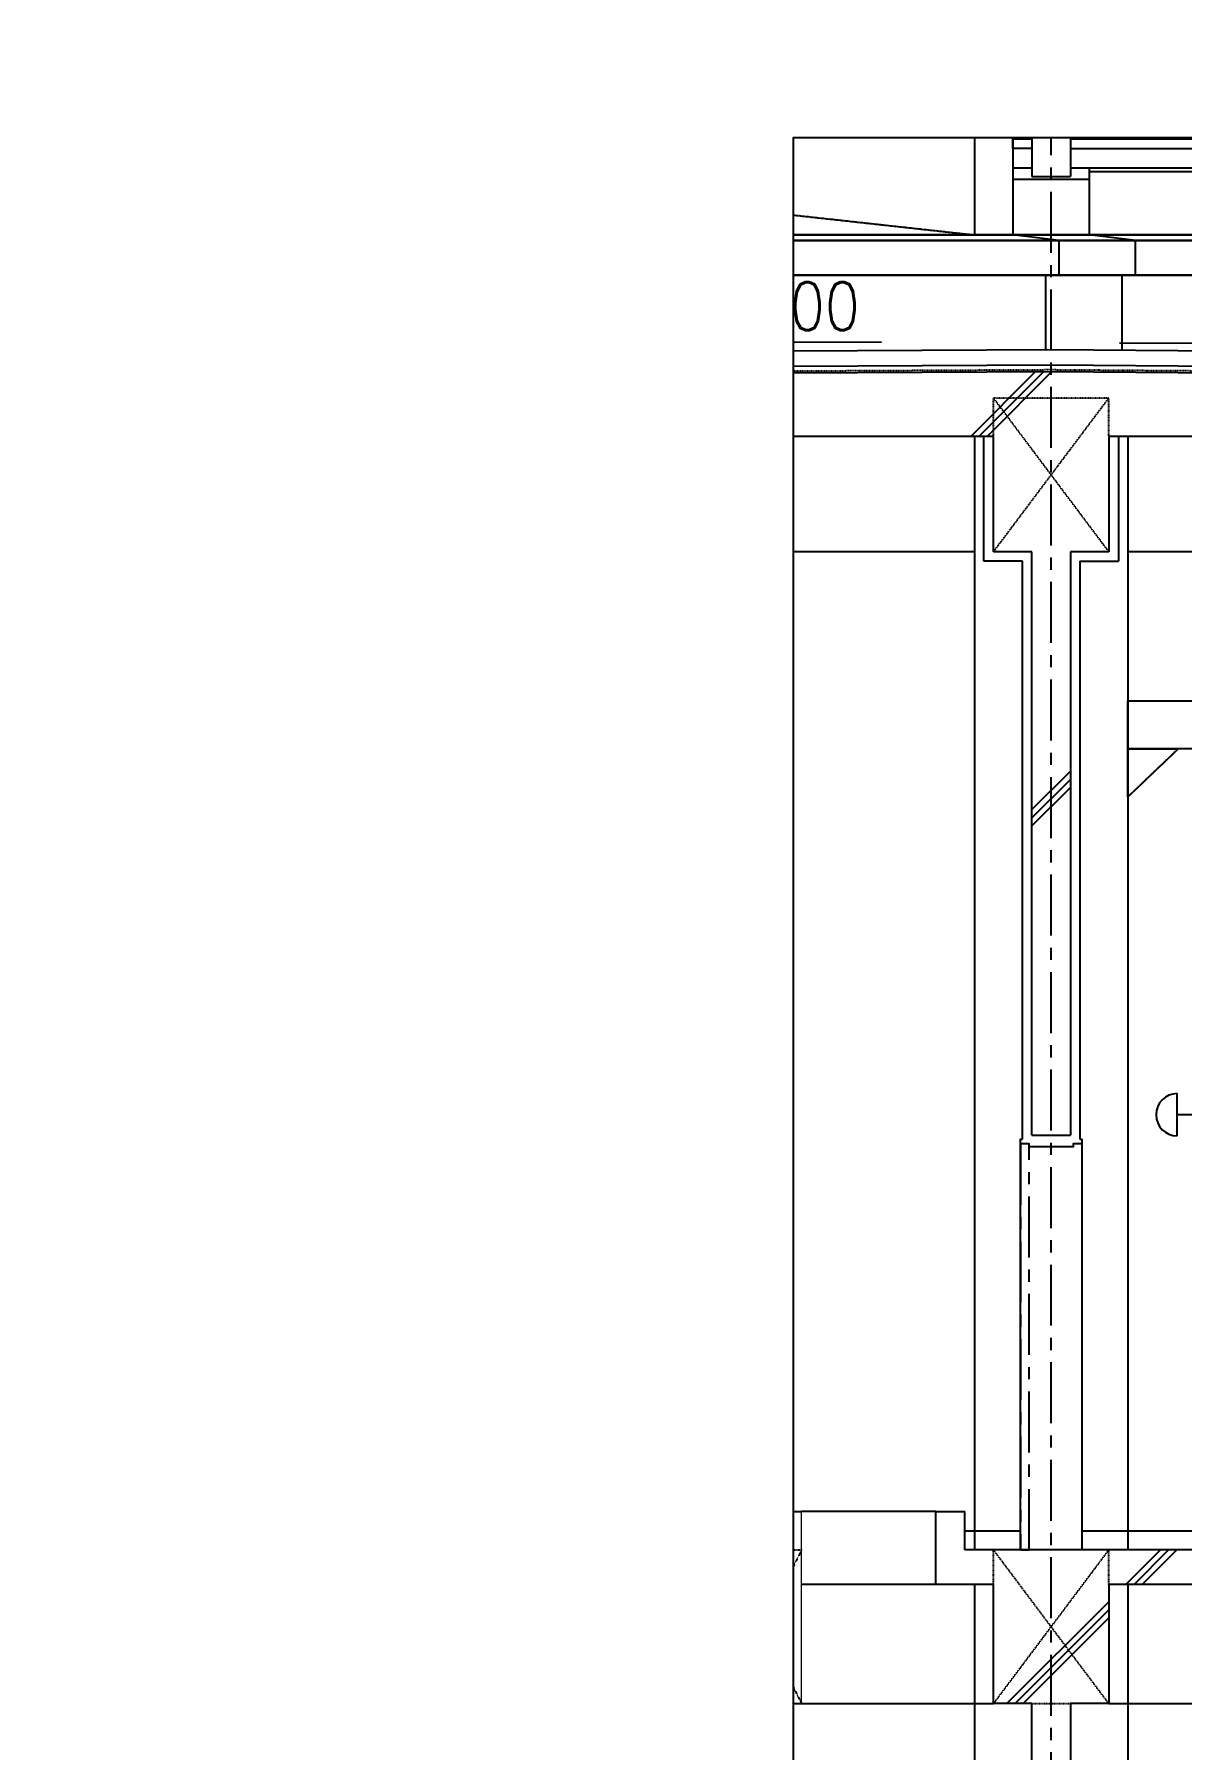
# Model space of a CAD drawing. Extents: x 0 to 160756, y 0 to 229247.
# Drawn here: x 48839 to 54815, y 108912 to 117847 of the extents above; entities that cross this region are included whole.
import ezdxf
from ezdxf.enums import TextEntityAlignment as Align
from ezdxf.xclip import XClip

# ---------------------------------------------------------------- set-up
doc = ezdxf.new("R2010")
doc.units = 0
doc.header["$LTSCALE"] = 10
doc.header["$XCLIPFRAME"] = 2
for name, pattern in [('XCM7P30CDA$0$20P1-CDA-03-C10-00$0$XCM2QB1$0$HIDDEN', [0.375, 0.25, -0.125]), ('XCM7P30CDA$0$CENTER', [50.8, 31.75, -6.35, 6.35, -6.35]), ('XCM7P30CDA$0$CENTERK1', [0.983, 0.833, -0.05, 0.05, -0.05]), ('XCM7P30CDA$0$DOTK1', [0.1, 0.05, -0.05])]:
    doc.linetypes.add(name, pattern=pattern)
for name, color, linetype in [('XCM7P30CDA$0$50RCHATCH', 252, 'Continuous'), ('XCM7P30CDA$0$CCL', 252, 'XCM7P30CDA$0$CENTER'), ('XCM7P30CDA$0$KABE1', 252, 'Continuous'), ('XCM7P30CDA$0$KABE3', 252, 'Continuous'), ('XCM7P30CDA$0$KABED', 252, 'XCM7P30CDA$0$DOTK1'), ('XCM7P30CDA$0$MC', 252, 'Continuous'), ('XCM7P30CDA$0$SIAGE1', 252, 'Continuous'), ('XCM7P30CDA$0$SIAGE3', 252, 'Continuous'), ('XCM7P30CDA$0$SIAGED', 252, 'XCM7P30CDA$0$DOTK1'), ('XCM7P30CDA$0$STEEL3', 252, 'Continuous'), ('XCM7P30CDA$0$SUGATA1', 252, 'Continuous'), ('XCM7P30CDA$0$SUGATA3', 252, 'Continuous'), ('XCM7P30CDA$0$TATEGU1', 252, 'Continuous'), ('XCM7P30CDA$0$TATEGU3', 252, 'Continuous'), ('XCM7P30CDA$0$U-CDA-PIPE', 252, 'Continuous')]:
    doc.layers.add(name, color=color, linetype=linetype)
doc.styles.add('XCM7P30CDA$0$TEXT', font='romans.shx', dxfattribs={"width": 0.85, "bigfont": 'BIGFONT.shx'})

# ---------------------------------------------------------------- blocks, each defined once
blk = doc.blocks.new('XCM7P30CDA$0$A$C9a307472')
at = {"layer": 'XCM7P30CDA$0$50RCHATCH'}
for p, q in [((29431.1, 19900), (29767.2, 20236.1)), ((29473.5, 19900), (29809.8, 20236.3)), ((29516, 19900), (29852.4, 20236.5)), ((29750, 17956.2), (29950, 18156.2)), ((29750, 17913.7), (29950, 18113.7)), ((29750, 17871.3), (29950, 18071.3)), ((30239.3, 13920), (30419.3, 14100)), ((30281.8, 13920), (30461.8, 14100)), ((30324.2, 13920), (30504.2, 14100)), ((29619.3, 13300), (30150, 13830.7)), ((29661.8, 13300), (30150, 13788.2)), ((29704.2, 13300), (30150, 13745.8))]:
    blk.add_line(p, q, dxfattribs=at)
at = {"layer": 'XCM7P30CDA$0$CCL'}
blk.add_line((29850, -8197.4), (29850, 27548.6), dxfattribs=at)
blk.add_lwpolyline([(29735, 16215), (29690, 16215), (29690, 14100), (29735, 14100)], close=True, dxfattribs=at)
at = {"layer": 'XCM7P30CDA$0$KABE1', "linetype": 'Continuous'}
for p, q in [((29550, 19900), (25600, 19900)), ((34100, 19900), (30150, 19900)), ((28400, 14300), (28550, 14300)), ((29250, 14300), (29400, 14300)), ((29250, 13920), (29250, 14300)), ((29400, 14100), (29400, 14300)), ((48250, 14100), (29400, 14100)), ((29550, 13920), (29250, 13920)), ((29550, 13300), (29550, 13920)), ((34100, 13920), (30150, 13920)), ((30150, 13920), (30150, 13300)), ((28150, 13300), (28550, 13300)), ((29750, 13300), (29550, 13300)), ((29750, 12600), (29750, 13300)), ((30150, 13300), (29950, 13300)), ((29950, 13300), (29950, 12600))]:
    blk.add_line(p, q, dxfattribs=at)
at = {"layer": 'XCM7P30CDA$0$KABE1', "linetype": 'Continuous', "lineweight": 5}
blk.add_line((28550, 13300), (28550, 14300), dxfattribs=at)
at = {"layer": 'XCM7P30CDA$0$KABE3'}
for p, q in [((29850, 20236.5), (2650, 20100)), ((48050, 20100), (29850, 20236.5)), ((29750, 19300), (29550, 19300)), ((29750, 16260), (29750, 19300)), ((29750, 16260), (29950, 16260))]:
    blk.add_line(p, q, dxfattribs=at)
at = {"layer": 'XCM7P30CDA$0$KABE3', "linetype": 'Continuous'}
for p, q in [((29550, 19300), (29550, 19900)), ((30150, 19900), (30150, 19300)), ((30150, 19300), (29950, 19300)), ((29950, 19300), (29950, 16260))]:
    blk.add_line(p, q, dxfattribs=at)
at = {"layer": 'XCM7P30CDA$0$KABED'}
for p, q in [((29550, 19300), (30150, 20100)), ((30150, 20100), (29550, 20100)), ((30150, 19300), (29550, 20100)), ((29550, 19900), (29550, 20100)), ((30150, 19900), (30150, 20100)), ((28150, 14100), (28550, 13300)), ((28550, 14100), (28150, 13300)), ((28400, 14100), (28550, 14100)), ((29550, 13300), (30150, 14100)), ((29550, 13920), (29550, 14100)), ((30150, 13300), (29550, 14100)), ((30150, 13920), (30150, 14100)), ((29750, 13300), (29950, 13300))]:
    blk.add_line(p, q, dxfattribs=at)
at = {"layer": 'XCM7P30CDA$0$MC', "linetype": 'XCM7P30CDA$0$CENTERK1'}
blk.add_line((21250, 21850), (29450, 20950), dxfattribs=at)
at = {"layer": 'XCM7P30CDA$0$MC'}
for points in [[(26984.5, 20422.7), (26839.8, 20383.2), (28513.4, 20391.4), (28966.6, 20393.6)], [(32187.7, 20411), (32332.3, 20371.1), (30658.6, 20383.5), (30205.5, 20386.9)]]:
    blk.add_lwpolyline(points, dxfattribs=at)
at = {"layer": 'XCM7P30CDA$0$SIAGE1'}
for p, q in [((29500, 19250), (29500, 19900)), ((30200, 19900), (30200, 19250)), ((29700, 19250), (29500, 19250)), ((29700, 16240), (29700, 19250)), ((30000, 19250), (30000, 16240)), ((30000, 19250), (30200, 19250))]:
    blk.add_line(p, q, dxfattribs=at)
at = {"layer": 'XCM7P30CDA$0$SIAGE3'}
for p, q in [((29850, 20271.5), (2680.1, 20134.3)), ((48025.9, 20140.1), (29850, 20271.5))]:
    blk.add_line(p, q, dxfattribs=at)
at = {"layer": 'XCM7P30CDA$0$SIAGED'}
for p, q in [((29850, 20246.5), (2704.9, 20109.4)), ((47996.3, 20110.4), (29850, 20246.5))]:
    blk.add_line(p, q, dxfattribs=at)
at = {"layer": 'XCM7P30CDA$0$STEEL3'}
for p, q in [((29750, 21850), (29750, 21254.5)), ((29950, 21850), (29950, 21254.5)), ((29750, 21254.5), (29950, 21254.5))]:
    blk.add_line(p, q, dxfattribs=at)
for points in [[(29750, 21550), (29750, 21450), (29650, 21450), (29650, 21650), (29750, 21650)], [(29950, 21550), (29950, 21450), (32750, 21450), (32750, 21650), (29950, 21650)]]:
    blk.add_lwpolyline(points, dxfattribs=at)
for points in [[(29650, 21450), (29750, 21450), (29750, 21400), (29650, 21400)], [(32750, 21450), (29950, 21450), (29950, 21400), (32750, 21400)]]:
    blk.add_lwpolyline(points, close=True, dxfattribs=at)
at = {"layer": 'XCM7P30CDA$0$SUGATA1'}
for p, q in [((29850, 20351.5), (3346.5, 20215.4)), ((47353.7, 20221.3), (29850, 20351.5))]:
    blk.add_line(p, q, dxfattribs=at)
at = {"layer": 'XCM7P30CDA$0$SUGATA3'}
for p, q in [((29450, 21850), (29450, 20950)), ((29650, 21850), (29650, 20950)), ((29650, 21300), (29750, 21300)), ((29950, 21300), (32750, 21300)), ((30050, 20950), (30050, 21300)), ((30050, 21280), (32650, 21280)), ((29650, 21240), (30050, 21240)), ((47450, 20950), (17042, 20950)), ((47210, 20920), (17042, 20920)), ((25750, 20950), (47790, 20950)), ((25990, 20920), (47790, 20920)), ((29890, 20920), (29650, 20950)), ((29890, 20920), (29890, 20740)), ((30290, 20920), (30050, 20950)), ((30290, 20740), (30290, 20920)), ((47210, 20740), (17042, 20740)), ((25990, 20740), (47790, 20740)), ((29820, 20740), (29820, 20351.7)), ((30220, 20348), (30220, 20740)), ((29450, 19900), (29450, 14100)), ((30250, 19900), (30250, 14100)), ((29450, 19300), (21250, 19300)), ((38450, 19300), (30250, 19300)), ((29250, 14300), (28550, 14300)), ((29400, 14200), (29690, 14200)), ((30010, 14200), (47615, 14200)), ((29250, 13920), (28550, 13920)), ((29450, 13920), (29450, 6600)), ((30250, 13920), (30250, 6600)), ((28550, 13300), (29550, 13300)), ((30150, 13300), (38450, 13300))]:
    blk.add_line(p, q, dxfattribs=at)
at = {"layer": 'XCM7P30CDA$0$TATEGU1'}
blk.add_lwpolyline([(30000, 16240), (30010, 16240), (30010, 16215), (29965, 16215), (29965, 16200), (29735, 16200), (29735, 16215), (29690, 16215), (29690, 16240), (29700, 16240)], dxfattribs=at)
at = {"layer": 'XCM7P30CDA$0$TATEGU3'}
for p, q in [((29690, 14100), (29690, 16215)), ((30010, 16215), (30010, 14100))]:
    blk.add_line(p, q, dxfattribs=at)
at = {"layer": 'XCM7P30CDA$0$MC', "style": 'XCM7P30CDA$0$TEXT', "width": 0.85}
blk.add_text('水勾配1／100', height=250, dxfattribs=at).set_placement((28853.6, 20578.4), align=Align.MIDDLE_RIGHT)
blk = doc.blocks.new('XCM7P30CDA')
at = {"color": 0}
blk.add_line((52791.1, 117308.9), (52791.1, 117235.8), dxfattribs=at)
at = {"color": 50, "linetype": 'XCM7P30CDA$0$20P1-CDA-03-C10-00$0$XCM2QB1$0$HIDDEN'}
blk.add_line((54535.2, 113875.8), (54797.4, 114125.8), dxfattribs=at)
for points in [[(54535.2, 114375.8), (62735.2, 114375.8), (62735.2, 114125.8), (54535.2, 114125.8)], [(54535.2, 114125.8), (54797.4, 114125.8), (54672.5, 114006.7), (54535.2, 113875.8)]]:
    blk.add_lwpolyline(points, close=True, dxfattribs=at)
at = {"layer": 'XCM7P30CDA$0$U-CDA-PIPE'}
for p, q in [((54791.3, 112109.4), (54791.3, 112329.5)), ((54944.5, 112219.5), (54791.3, 112219.5))]:
    blk.add_line(p, q, dxfattribs=at)
blk.add_arc((54791.3, 112219.5), 110, 90, 270, dxfattribs=at)
at = {"color": 4}
ref = blk.add_blockref('XCM7P30CDA$0$A$C9a307472', (24285.2, 95852.5), dxfattribs=at)
XClip(ref).set_block_clipping_path([(28505.8252583833, 11204.571428573), (50624.999999999, 21456.3991779214)])

msp = doc.modelspace()

# ---------------------------------------------------------------- block references
msp.add_blockref('XCM7P30CDA', (0, 0))

doc.saveas('drawing.dxf')
